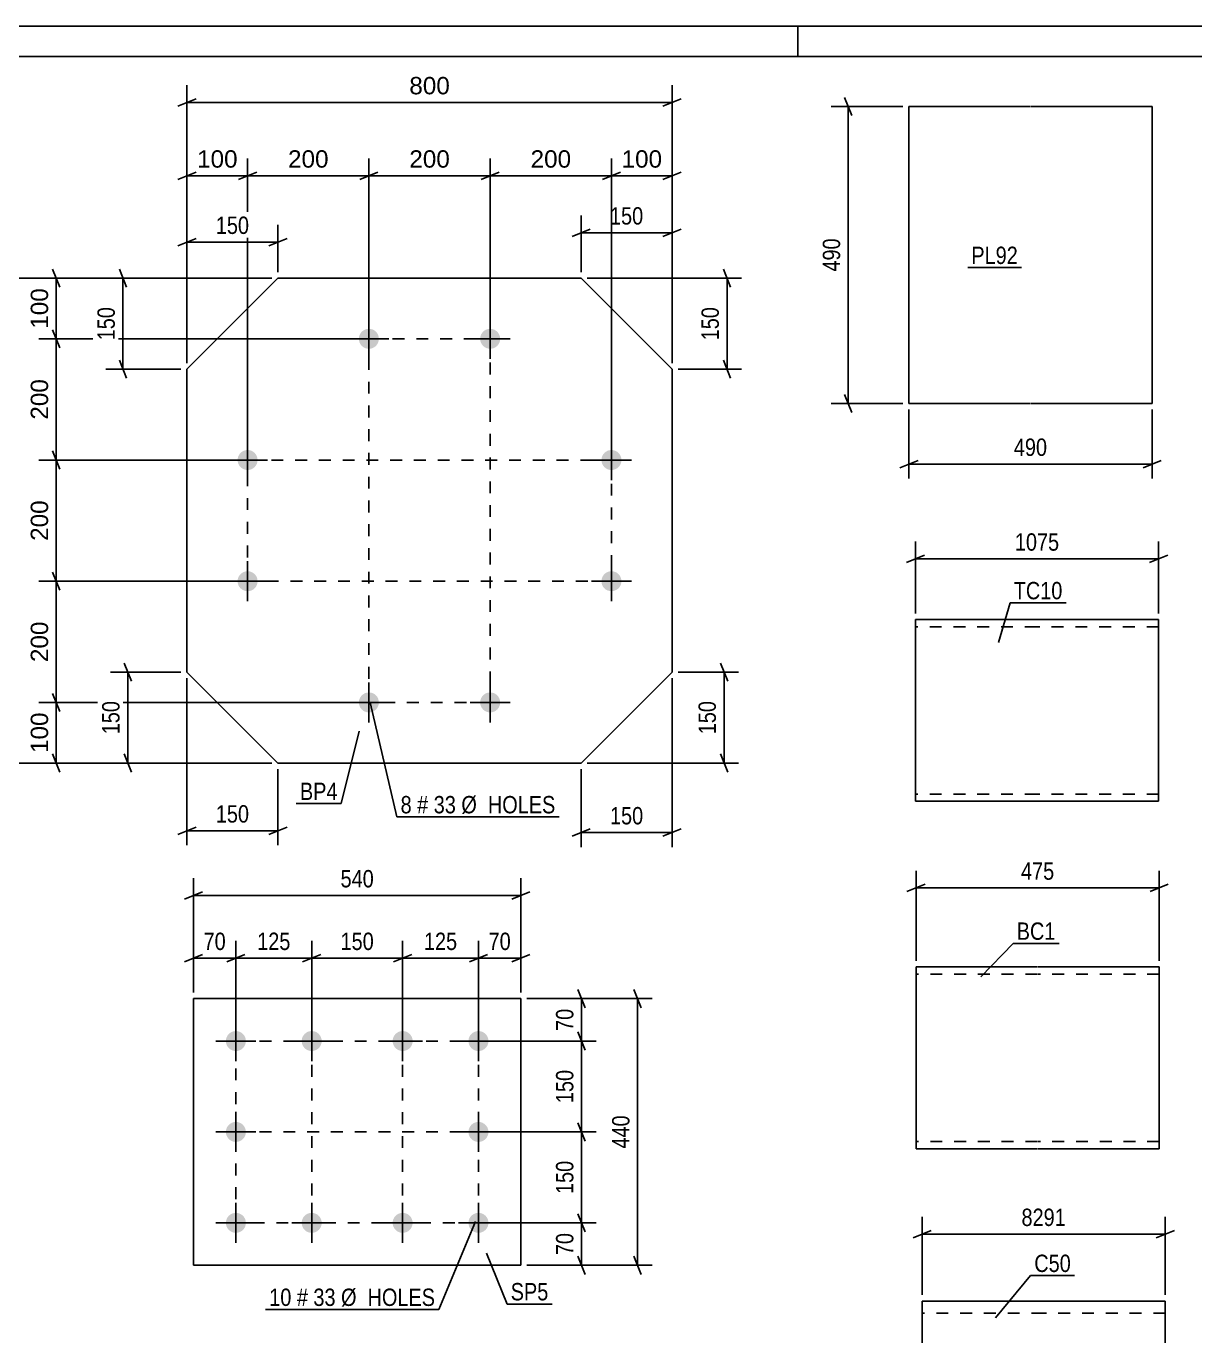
# Model space of a CAD drawing. Header units: millimetres. Extents: x 0 to 841, y 0 to 594.
# Drawn here: x 503.8 to 696.5, y 377.9 to 594 of the extents above; entities that cross this region are included whole.
import ezdxf

# ---------------------------------------------------------------- set-up
doc = ezdxf.new("R2010")
doc.units = ezdxf.units.MM
doc.linetypes.add('DXK_LINE_DOT2', pattern=[3.9198, 1.9599, -1.9599])
doc.styles.add('Arial', font='ARIAL.TTF', dxfattribs={"height": 0.2})
doc.styles.add('Arial Narrow', font='ARIALN.TTF', dxfattribs={"height": 0.2})

# ---------------------------------------------------------------- blocks, each defined once
blk = doc.blocks.new('Unknown-247104153-1133')
at = {"color": 5, "linetype": 'Continuous'}
for p, q in [((841, 594), (0, 594)), ((631, 589), (631, 594)), ((836, 589), (5, 589))]:
    blk.add_line(p, q, dxfattribs=at)
blk = doc.blocks.new('Part-247104153-27581 - 27580')
at = {"color": 2, "linetype": 'Continuous'}
for p, q in [((671.51, 383.65), (651.51, 383.65)), ((651.51, 337.65), (651.51, 383.65)), ((691.61, 383.65), (671.61, 383.65)), ((691.61, 383.65), (691.61, 333.65)), ((651.51, 337.65), (651.51, 333.65)), ((671.51, 333.65), (651.51, 333.65)), ((691.61, 333.65), (671.61, 333.65))]:
    blk.add_line(p, q, dxfattribs=at)
at = {"color": 7, "linetype": 'DXK_LINE_DOT2'}
for p, q in [((671.51, 381.65), (651.51, 381.65)), ((691.61, 381.65), (671.61, 381.65)), ((651.51, 333.96), (651.51, 337.65)), ((671.51, 335.65), (651.51, 335.65)), ((691.61, 335.65), (671.61, 335.65))]:
    blk.add_line(p, q, dxfattribs=at)
blk = doc.blocks.new('Part-247104153-27385 - 27384')
at = {"color": 2, "linetype": 'Continuous'}
for p, q in [((650.41, 493.71), (650.41, 496.11)), ((650.41, 496.11), (670.41, 496.11)), ((670.51, 496.11), (690.51, 496.11)), ((690.51, 496.11), (690.51, 466.11)), ((650.41, 493.71), (650.41, 468.51)), ((650.41, 466.11), (650.41, 468.51)), ((670.41, 466.11), (650.41, 466.11)), ((690.51, 466.11), (670.51, 466.11))]:
    blk.add_line(p, q, dxfattribs=at)
at = {"color": 7, "linetype": 'DXK_LINE_DOT2'}
for p, q in [((670.41, 494.91), (650.41, 494.91)), ((690.51, 494.91), (670.51, 494.91)), ((650.41, 494.56), (650.41, 493.71)), ((650.41, 467.31), (650.41, 467.4)), ((650.41, 467.31), (650.41, 467.4)), ((670.41, 467.31), (650.41, 467.31)), ((690.51, 467.31), (670.51, 467.31)), ((690.51, 467.31), (690.51, 467.4))]:
    blk.add_line(p, q, dxfattribs=at)
blk = doc.blocks.new('Part-247104153-27394 - 27393')
at = {"color": 2, "linetype": 'Continuous'}
for p, q in [((650.51, 436.38), (650.51, 438.78)), ((650.51, 438.78), (670.51, 438.78)), ((670.61, 438.78), (690.61, 438.78)), ((690.61, 438.78), (690.61, 408.78)), ((650.51, 436.38), (650.51, 411.18)), ((650.51, 408.78), (650.51, 411.18)), ((670.51, 408.78), (650.51, 408.78)), ((690.61, 408.78), (670.61, 408.78))]:
    blk.add_line(p, q, dxfattribs=at)
at = {"color": 7, "linetype": 'DXK_LINE_DOT2'}
for p, q in [((670.51, 437.58), (650.51, 437.58)), ((650.51, 437.23), (650.51, 436.38)), ((690.61, 437.58), (670.61, 437.58)), ((650.51, 409.98), (650.51, 410.07)), ((650.51, 409.98), (650.51, 410.07)), ((670.51, 409.98), (650.51, 409.98)), ((690.61, 409.98), (670.61, 409.98)), ((690.61, 409.98), (690.61, 410.07))]:
    blk.add_line(p, q, dxfattribs=at)
blk = doc.blocks.new('Part-247104153-27453 - 27452')
at = {"color": 2, "linetype": 'Continuous'}
for p, q in [((545.28, 552.42), (530.28, 537.42)), ((595.28, 552.42), (545.28, 552.42)), ((595.28, 552.42), (610.28, 537.42)), ((530.28, 537.42), (530.28, 487.42)), ((610.28, 537.42), (610.28, 487.42)), ((545.28, 472.42), (530.28, 487.42)), ((595.28, 472.42), (610.28, 487.42)), ((545.28, 472.42), (595.28, 472.42))]:
    blk.add_line(p, q, dxfattribs=at)
blk = doc.blocks.new('Bolt-247104153-27454 - 27452')
at = {"linetype": 'Continuous'}
for points in [[(560.28, 544.07, -1), (560.28, 540.77, -1)], [(580.28, 544.07, -1), (580.28, 540.77, -1)], [(540.28, 524.07, -1), (540.28, 520.77, -1)], [(600.28, 524.07, -1), (600.28, 520.77, -1)], [(540.28, 504.07, -1), (540.28, 500.77, -1)], [(600.28, 504.07, -1), (600.28, 500.77, -1)], [(560.28, 484.07, -1), (560.28, 480.77, -1)], [(580.28, 484.07, -1), (580.28, 480.77, -1)]]:
    blk.add_hatch(color=1, dxfattribs=at).paths.add_polyline_path(points)
at = {"color": 1, "linetype": 'Continuous'}
for p, q in [((560.28, 545.72), (560.28, 539.12)), ((580.28, 545.72), (580.28, 539.12)), ((556.98, 542.42), (563.58, 542.42)), ((576.98, 542.42), (583.58, 542.42)), ((540.28, 525.72), (540.28, 519.12)), ((600.28, 525.72), (600.28, 519.12)), ((536.98, 522.42), (543.58, 522.42)), ((596.98, 522.42), (603.58, 522.42)), ((540.28, 505.72), (540.28, 499.12)), ((600.28, 505.72), (600.28, 499.12)), ((536.98, 502.42), (543.58, 502.42)), ((596.98, 502.42), (603.58, 502.42)), ((560.28, 485.72), (560.28, 479.12)), ((580.28, 485.72), (580.28, 479.12)), ((556.98, 482.42), (563.58, 482.42)), ((576.98, 482.42), (583.58, 482.42))]:
    blk.add_line(p, q, dxfattribs=at)
blk = doc.blocks.new('Part-247104153-27493 - 27492')
at = {"color": 2, "linetype": 'Continuous'}
for p, q in [((649.34, 531.75), (649.34, 580.75)), ((649.34, 580.75), (669.34, 580.75)), ((669.44, 580.75), (689.44, 580.75)), ((689.44, 580.75), (689.44, 531.75)), ((669.34, 531.75), (649.34, 531.75)), ((689.44, 531.75), (669.44, 531.75))]:
    blk.add_line(p, q, dxfattribs=at)
blk = doc.blocks.new('Part-247104153-27514 - 27513')
at = {"color": 2, "linetype": 'Continuous'}
for p, q in [((531.35, 389.55), (531.35, 433.55)), ((531.35, 433.55), (585.35, 433.55)), ((585.35, 433.55), (585.35, 389.55)), ((585.35, 389.55), (531.35, 389.55))]:
    blk.add_line(p, q, dxfattribs=at)
blk = doc.blocks.new('Bolt-247104153-27515 - 27513')
at = {"linetype": 'Continuous'}
for points in [[(538.35, 428.2, -1), (538.35, 424.9, -1)], [(550.85, 428.2, -1), (550.85, 424.9, -1)], [(565.85, 428.2, -1), (565.85, 424.9, -1)], [(578.35, 428.2, -1), (578.35, 424.9, -1)], [(538.35, 413.2, -1), (538.35, 409.9, -1)], [(578.35, 413.2, -1), (578.35, 409.9, -1)], [(538.35, 398.2, -1), (538.35, 394.9, -1)], [(550.85, 398.2, -1), (550.85, 394.9, -1)], [(565.85, 398.2, -1), (565.85, 394.9, -1)], [(578.35, 398.2, -1), (578.35, 394.9, -1)]]:
    blk.add_hatch(color=1, dxfattribs=at).paths.add_polyline_path(points)
at = {"color": 1, "linetype": 'Continuous'}
for p, q in [((538.35, 429.85), (538.35, 423.25)), ((550.85, 429.85), (550.85, 423.25)), ((565.85, 429.85), (565.85, 423.25)), ((578.35, 429.85), (578.35, 423.25)), ((535.05, 426.55), (541.65, 426.55)), ((547.55, 426.55), (554.15, 426.55)), ((562.55, 426.55), (569.15, 426.55)), ((575.05, 426.55), (581.65, 426.55)), ((538.35, 414.85), (538.35, 408.25)), ((578.35, 414.85), (578.35, 408.25)), ((535.05, 411.55), (541.65, 411.55)), ((575.05, 411.55), (581.65, 411.55)), ((538.35, 399.85), (538.35, 393.25)), ((550.85, 399.85), (550.85, 393.25)), ((565.85, 399.85), (565.85, 393.25)), ((578.35, 399.85), (578.35, 393.25)), ((535.05, 396.55), (541.65, 396.55)), ((547.55, 396.55), (554.15, 396.55)), ((562.55, 396.55), (569.15, 396.55)), ((575.05, 396.55), (581.65, 396.55))]:
    blk.add_line(p, q, dxfattribs=at)
blk = doc.blocks.new('Rectangle-247104153-31350 - 27452')
at = {"color": 1, "linetype": 'DXK_LINE_DOT2'}
blk.add_lwpolyline([(560.28, 542.42), (580.28, 542.42), (580.28, 482.42), (560.28, 482.42), (560.28, 542.42)], close=True, dxfattribs=at)
blk = doc.blocks.new('Rectangle-247104153-31470 - 27513')
at = {"color": 1, "linetype": 'DXK_LINE_DOT2'}
blk.add_lwpolyline([(538.35, 426.55), (578.35, 426.55), (578.35, 396.55), (538.35, 396.55), (538.35, 426.55)], close=True, dxfattribs=at)
blk = doc.blocks.new('Rectangle-247104153-31360 - 27452')
at = {"color": 1, "linetype": 'DXK_LINE_DOT2'}
blk.add_lwpolyline([(540.28, 522.42), (600.28, 522.42), (600.28, 502.42), (540.28, 502.42), (540.28, 522.42)], close=True, dxfattribs=at)
blk = doc.blocks.new('Line-247104153-31480 - 27513')
at = {"color": 1, "linetype": 'DXK_LINE_DOT2'}
blk.add_line((538.35, 411.55), (578.35, 411.55), dxfattribs=at)
blk = doc.blocks.new('Line-247104153-31487 - 27513')
at = {"color": 1, "linetype": 'DXK_LINE_DOT2'}
blk.add_line((550.85, 426.55), (550.85, 396.55), dxfattribs=at)
blk = doc.blocks.new('Line-247104153-31494 - 27513')
at = {"color": 1, "linetype": 'DXK_LINE_DOT2'}
blk.add_line((565.85, 426.55), (565.85, 396.55), dxfattribs=at)
blk = doc.blocks.new('StraightDimension-247104153-28183 - 27580')
at = {"color": 7, "linetype": 'Continuous'}
for p, q in [((651.51, 384.65), (651.51, 397.53)), ((691.61, 384.65), (691.61, 397.53)), ((653.01, 395.28), (650.01, 394.08)), ((651.51, 394.68), (691.61, 394.68)), ((690.11, 394.08), (693.11, 395.28))]:
    blk.add_line(p, q, dxfattribs=at)
at = {"color": 0}
blk.add_wipeout([(675.81, 395.43), (675.81, 399.63), (667.3, 399.63), (667.3, 395.43)], dxfattribs=at)
at = {"color": 3, "style": 'Arial Narrow'}
blk.add_text('8291', height=2.863, dxfattribs=at).set_placement((667.9, 396.03))
blk = doc.blocks.new('StraightDimension-247104153-27658 - 27384')
at = {"color": 7, "linetype": 'Continuous'}
for p, q in [((650.41, 497.11), (650.41, 508.96)), ((690.51, 497.11), (690.51, 508.96)), ((651.91, 506.71), (648.91, 505.51)), ((650.41, 506.11), (690.51, 506.11)), ((689.01, 505.51), (692.01, 506.71))]:
    blk.add_line(p, q, dxfattribs=at)
at = {"color": 0}
blk.add_wipeout([(674.72, 506.86), (674.72, 511.06), (666.21, 511.06), (666.21, 506.86)], dxfattribs=at)
at = {"color": 3, "style": 'Arial Narrow'}
blk.add_text('1075', height=2.863, dxfattribs=at).set_placement((666.81, 507.46))
blk = doc.blocks.new('StraightDimension-247104153-27662 - 27393')
at = {"color": 7, "linetype": 'Continuous'}
for p, q in [((650.51, 439.78), (650.51, 454.66)), ((690.61, 439.78), (690.61, 454.66)), ((652.01, 452.41), (649.01, 451.21)), ((650.51, 451.81), (690.61, 451.81)), ((689.11, 451.21), (692.11, 452.41))]:
    blk.add_line(p, q, dxfattribs=at)
at = {"color": 0}
blk.add_wipeout([(673.91, 452.56), (673.91, 456.76), (667.22, 456.76), (667.22, 452.56)], dxfattribs=at)
at = {"color": 3, "style": 'Arial Narrow'}
blk.add_text('475', height=2.863, dxfattribs=at).set_placement((667.82, 453.16))
blk = doc.blocks.new('StraightDimension-247104153-31372 - 27452')
at = {"color": 7, "linetype": 'Continuous'}
for p, q in [((580.28, 543.42), (580.28, 572.16)), ((600.28, 523.42), (600.28, 572.16)), ((581.78, 569.91), (578.78, 568.71)), ((580.28, 569.31), (600.28, 569.31)), ((598.78, 568.71), (601.78, 569.91))]:
    blk.add_line(p, q, dxfattribs=at)
at = {"color": 0}
blk.add_wipeout([(594.22, 570.06), (594.22, 574.26), (586.35, 574.26), (586.35, 570.06)], dxfattribs=at)
at = {"color": 3, "style": 'Arial'}
blk.add_text('200', height=2.865, dxfattribs=at).set_placement((586.95, 570.66))
blk = doc.blocks.new('StraightDimension-247104153-31412 - 27452')
at = {"color": 7, "linetype": 'Continuous'}
for p, q in [((508.13, 553.92), (509.33, 550.92)), ((544.28, 552.42), (505.88, 552.42)), ((508.73, 542.42), (508.73, 552.42)), ((559.28, 542.42), (505.88, 542.42)), ((509.33, 540.92), (508.13, 543.92))]:
    blk.add_line(p, q, dxfattribs=at)
at = {"color": 0}
blk.add_wipeout([(507.98, 551.35), (503.78, 551.35), (503.78, 543.48), (507.98, 543.48)], dxfattribs=at)
at = {"color": 3, "style": 'Arial'}
blk.add_text('100', height=2.865, rotation=90.0002, dxfattribs=at).set_placement((507.38, 544.08))
blk = doc.blocks.new('StraightDimension-247104153-31414 - 27452')
at = {"color": 7, "linetype": 'Continuous'}
for p, q in [((509.33, 520.92), (508.13, 523.92)), ((539.28, 522.42), (505.88, 522.42)), ((508.73, 502.42), (508.73, 522.42)), ((508.13, 503.92), (509.33, 500.92)), ((539.28, 502.42), (505.88, 502.42))]:
    blk.add_line(p, q, dxfattribs=at)
at = {"color": 0}
blk.add_wipeout([(507.98, 516.35), (503.78, 516.35), (503.78, 508.48), (507.98, 508.48)], dxfattribs=at)
at = {"color": 3, "style": 'Arial'}
blk.add_text('200', height=2.865, rotation=90.0002, dxfattribs=at).set_placement((507.38, 509.08))
blk = doc.blocks.new('StraightDimension-247104153-42375 - 27452')
at = {"color": 7, "linetype": 'Continuous'}
for p, q in [((619.45, 485.92), (618.25, 488.92)), ((611.28, 487.42), (621.25, 487.42)), ((618.85, 472.42), (618.85, 487.42)), ((618.25, 473.92), (619.45, 470.92)), ((596.28, 472.42), (621.25, 472.42))]:
    blk.add_line(p, q, dxfattribs=at)
at = {"color": 0}
blk.add_wipeout([(618.1, 483.26), (613.9, 483.26), (613.9, 476.57), (618.1, 476.57)], dxfattribs=at)
at = {"color": 3, "style": 'Arial Narrow'}
blk.add_text('150', height=2.863, rotation=90.0002, dxfattribs=at).set_placement((617.5, 477.17))
blk = doc.blocks.new('StraightDimension-247104153-31413 - 27452')
at = {"color": 7, "linetype": 'Continuous'}
for p, q in [((559.28, 542.42), (505.88, 542.42)), ((509.33, 540.92), (508.13, 543.92)), ((508.73, 522.42), (508.73, 542.42)), ((508.13, 523.92), (509.33, 520.92)), ((539.28, 522.42), (505.88, 522.42))]:
    blk.add_line(p, q, dxfattribs=at)
at = {"color": 0}
blk.add_wipeout([(507.98, 536.35), (503.78, 536.35), (503.78, 528.48), (507.98, 528.48)], dxfattribs=at)
at = {"color": 3, "style": 'Arial'}
blk.add_text('200', height=2.865, rotation=90.0002, dxfattribs=at).set_placement((507.38, 529.08))
blk = doc.blocks.new('StraightDimension-247104153-42201 - 27452')
at = {"color": 7, "linetype": 'Continuous'}
for p, q in [((595.28, 553.42), (595.28, 562.77)), ((610.28, 538.42), (610.28, 562.77)), ((596.78, 560.52), (593.78, 559.32)), ((595.28, 559.92), (610.28, 559.92)), ((608.78, 559.32), (611.78, 560.52))]:
    blk.add_line(p, q, dxfattribs=at)
at = {"color": 0}
blk.add_wipeout([(606.12, 560.67), (606.12, 564.87), (599.44, 564.87), (599.44, 560.67)], dxfattribs=at)
at = {"color": 3, "style": 'Arial Narrow'}
blk.add_text('150', height=2.863, dxfattribs=at).set_placement((600.04, 561.27))
blk = doc.blocks.new('StraightDimension-247104153-31371 - 27452')
at = {"color": 7, "linetype": 'Continuous'}
for p, q in [((600.28, 523.42), (600.28, 572.16)), ((610.28, 538.42), (610.28, 572.16)), ((598.78, 568.71), (601.78, 569.91)), ((600.28, 569.31), (610.28, 569.31)), ((611.78, 569.91), (608.78, 568.71))]:
    blk.add_line(p, q, dxfattribs=at)
at = {"color": 0}
blk.add_wipeout([(609.22, 570.06), (609.22, 574.26), (601.35, 574.26), (601.35, 570.06)], dxfattribs=at)
at = {"color": 3, "style": 'Arial'}
blk.add_text('100', height=2.865, dxfattribs=at).set_placement((601.95, 570.66))
blk = doc.blocks.new('StraightDimension-247104153-31373 - 27452')
at = {"color": 7, "linetype": 'Continuous'}
for p, q in [((560.28, 543.42), (560.28, 572.16)), ((580.28, 543.42), (580.28, 572.16)), ((561.78, 569.91), (558.78, 568.71)), ((560.28, 569.31), (580.28, 569.31)), ((578.78, 568.71), (581.78, 569.91))]:
    blk.add_line(p, q, dxfattribs=at)
at = {"color": 0}
blk.add_wipeout([(574.22, 570.06), (574.22, 574.26), (566.35, 574.26), (566.35, 570.06)], dxfattribs=at)
at = {"color": 3, "style": 'Arial'}
blk.add_text('200', height=2.865, dxfattribs=at).set_placement((566.95, 570.66))
blk = doc.blocks.new('StraightDimension-247104153-31374 - 27452')
at = {"color": 7, "linetype": 'Continuous'}
for p, q in [((540.28, 523.42), (540.28, 572.16)), ((560.28, 543.42), (560.28, 572.16)), ((541.78, 569.91), (538.78, 568.71)), ((540.28, 569.31), (560.28, 569.31)), ((558.78, 568.71), (561.78, 569.91))]:
    blk.add_line(p, q, dxfattribs=at)
at = {"color": 0}
blk.add_wipeout([(554.22, 570.06), (554.22, 574.26), (546.35, 574.26), (546.35, 570.06)], dxfattribs=at)
at = {"color": 3, "style": 'Arial'}
blk.add_text('200', height=2.865, dxfattribs=at).set_placement((546.95, 570.66))
blk = doc.blocks.new('StraightDimension-247104153-31375 - 27452')
at = {"color": 7, "linetype": 'Continuous'}
for p, q in [((530.28, 538.42), (530.28, 572.16)), ((540.28, 523.42), (540.28, 572.16)), ((528.78, 568.71), (531.78, 569.91)), ((530.28, 569.31), (540.28, 569.31)), ((541.78, 569.91), (538.78, 568.71))]:
    blk.add_line(p, q, dxfattribs=at)
at = {"color": 0}
blk.add_wipeout([(539.22, 570.06), (539.22, 574.26), (531.35, 574.26), (531.35, 570.06)], dxfattribs=at)
at = {"color": 3, "style": 'Arial'}
blk.add_text('100', height=2.865, dxfattribs=at).set_placement((531.95, 570.66))
blk = doc.blocks.new('StraightDimension-247104153-42171 - 27452')
at = {"color": 7, "linetype": 'Continuous'}
for p, q in [((530.28, 538.42), (530.28, 561.22)), ((545.28, 553.42), (545.28, 561.22)), ((531.78, 558.97), (528.78, 557.77)), ((530.28, 558.37), (545.28, 558.37)), ((543.78, 557.77), (546.78, 558.97))]:
    blk.add_line(p, q, dxfattribs=at)
at = {"color": 0}
blk.add_wipeout([(541.12, 559.12), (541.12, 563.32), (534.44, 563.32), (534.44, 559.12)], dxfattribs=at)
at = {"color": 3, "style": 'Arial Narrow'}
blk.add_text('150', height=2.863, dxfattribs=at).set_placement((535.04, 559.72))
blk = doc.blocks.new('StraightDimension-247104153-31401 - 27452')
at = {"color": 7, "linetype": 'Continuous'}
for p, q in [((530.28, 538.42), (530.28, 584.26)), ((610.28, 538.42), (610.28, 584.26)), ((531.78, 582.01), (528.78, 580.81)), ((530.28, 581.41), (610.28, 581.41)), ((608.78, 580.81), (611.78, 582.01))]:
    blk.add_line(p, q, dxfattribs=at)
at = {"color": 0}
blk.add_wipeout([(574.22, 582.16), (574.22, 586.36), (566.35, 586.36), (566.35, 582.16)], dxfattribs=at)
at = {"color": 3, "style": 'Arial'}
blk.add_text('800', height=2.865, dxfattribs=at).set_placement((566.95, 582.76))
blk = doc.blocks.new('StraightDimension-247104153-31415 - 27452')
at = {"color": 7, "linetype": 'Continuous'}
for p, q in [((509.33, 500.92), (508.13, 503.92)), ((539.28, 502.42), (505.88, 502.42)), ((508.73, 482.42), (508.73, 502.42)), ((559.28, 482.42), (505.88, 482.42)), ((508.13, 483.92), (509.33, 480.92))]:
    blk.add_line(p, q, dxfattribs=at)
at = {"color": 0}
blk.add_wipeout([(507.98, 496.35), (503.78, 496.35), (503.78, 488.48), (507.98, 488.48)], dxfattribs=at)
at = {"color": 3, "style": 'Arial'}
blk.add_text('200', height=2.865, rotation=90.0002, dxfattribs=at).set_placement((507.38, 489.08))
blk = doc.blocks.new('StraightDimension-247104153-31416 - 27452')
at = {"color": 7, "linetype": 'Continuous'}
for p, q in [((559.28, 482.42), (505.88, 482.42)), ((508.13, 483.92), (509.33, 480.92)), ((508.73, 472.42), (508.73, 482.42)), ((509.33, 470.92), (508.13, 473.92)), ((544.28, 472.42), (505.88, 472.42))]:
    blk.add_line(p, q, dxfattribs=at)
at = {"color": 0}
blk.add_wipeout([(507.98, 481.35), (503.78, 481.35), (503.78, 473.48), (507.98, 473.48)], dxfattribs=at)
at = {"color": 3, "style": 'Arial'}
blk.add_text('100', height=2.865, rotation=90.0002, dxfattribs=at).set_placement((507.38, 474.08))
blk = doc.blocks.new('StraightDimension-247104153-31448 - 27452')
at = {"color": 7, "linetype": 'Continuous'}
for p, q in [((496.82, 550.92), (495.62, 553.92)), ((544.28, 552.42), (493.37, 552.42)), ((496.22, 472.42), (496.22, 552.42)), ((495.62, 473.92), (496.82, 470.92)), ((544.28, 472.42), (493.37, 472.42))]:
    blk.add_line(p, q, dxfattribs=at)
at = {"color": 0}
blk.add_wipeout([(495.47, 516.35), (491.27, 516.35), (491.27, 508.48), (495.47, 508.48)], dxfattribs=at)
at = {"color": 3, "style": 'Arial'}
blk.add_text('800', height=2.865, rotation=90.0002, dxfattribs=at).set_placement((494.87, 509.08))
blk = doc.blocks.new('StraightDimension-247104153-42245 - 27452')
at = {"color": 7, "linetype": 'Continuous'}
for p, q in [((530.28, 486.42), (530.28, 458.85)), ((545.28, 471.42), (545.28, 458.85)), ((531.78, 461.85), (528.78, 460.65)), ((530.28, 461.25), (545.28, 461.25)), ((543.78, 460.65), (546.78, 461.85))]:
    blk.add_line(p, q, dxfattribs=at)
at = {"color": 0}
blk.add_wipeout([(541.12, 462), (541.12, 466.2), (534.44, 466.2), (534.44, 462)], dxfattribs=at)
at = {"color": 3, "style": 'Arial Narrow'}
blk.add_text('150', height=2.863, dxfattribs=at).set_placement((535.04, 462.6))
blk = doc.blocks.new('StraightDimension-247104153-42273 - 27452')
at = {"color": 7, "linetype": 'Continuous'}
for p, q in [((610.28, 486.42), (610.28, 458.55)), ((595.28, 471.42), (595.28, 458.55)), ((596.78, 461.55), (593.78, 460.35)), ((595.28, 460.95), (610.28, 460.95)), ((608.78, 460.35), (611.78, 461.55))]:
    blk.add_line(p, q, dxfattribs=at)
at = {"color": 0}
blk.add_wipeout([(606.12, 461.7), (606.12, 465.9), (599.44, 465.9), (599.44, 461.7)], dxfattribs=at)
at = {"color": 3, "style": 'Arial Narrow'}
blk.add_text('150', height=2.863, dxfattribs=at).set_placement((600.04, 462.3))
blk = doc.blocks.new('StraightDimension-247104153-42307 - 27452')
at = {"color": 7, "linetype": 'Continuous'}
for p, q in [((520.33, 550.92), (519.13, 553.92)), ((544.28, 552.42), (516.88, 552.42)), ((519.73, 537.42), (519.73, 552.42)), ((519.13, 538.92), (520.33, 535.92)), ((529.28, 537.42), (516.88, 537.42))]:
    blk.add_line(p, q, dxfattribs=at)
at = {"color": 0}
blk.add_wipeout([(518.98, 548.26), (514.78, 548.26), (514.78, 541.57), (518.98, 541.57)], dxfattribs=at)
at = {"color": 3, "style": 'Arial Narrow'}
blk.add_text('150', height=2.863, rotation=90.0002, dxfattribs=at).set_placement((518.38, 542.17))
blk = doc.blocks.new('StraightDimension-247104153-42327 - 27452')
at = {"color": 7, "linetype": 'Continuous'}
for p, q in [((521.11, 485.92), (519.91, 488.92)), ((529.28, 487.42), (517.66, 487.42)), ((520.51, 472.42), (520.51, 487.42)), ((519.91, 473.92), (521.11, 470.92)), ((544.28, 472.42), (517.66, 472.42))]:
    blk.add_line(p, q, dxfattribs=at)
at = {"color": 0}
blk.add_wipeout([(519.76, 483.26), (515.56, 483.26), (515.56, 476.57), (519.76, 476.57)], dxfattribs=at)
at = {"color": 3, "style": 'Arial Narrow'}
blk.add_text('150', height=2.863, rotation=90.0002, dxfattribs=at).set_placement((519.16, 477.17))
blk = doc.blocks.new('StraightDimension-247104153-42351 - 27452')
at = {"color": 7, "linetype": 'Continuous'}
for p, q in [((619.94, 550.92), (618.74, 553.92)), ((596.28, 552.42), (621.74, 552.42)), ((619.34, 537.42), (619.34, 552.42)), ((618.74, 538.92), (619.94, 535.92)), ((611.28, 537.42), (621.74, 537.42))]:
    blk.add_line(p, q, dxfattribs=at)
at = {"color": 0}
blk.add_wipeout([(618.59, 548.26), (614.39, 548.26), (614.39, 541.57), (618.59, 541.57)], dxfattribs=at)
at = {"color": 3, "style": 'Arial Narrow'}
blk.add_text('150', height=2.863, rotation=90.0002, dxfattribs=at).set_placement((617.99, 542.17))
blk = doc.blocks.new('StraightDimension-247104153-27953 - 27492')
at = {"color": 7, "linetype": 'Continuous'}
for p, q in [((649.34, 530.75), (649.34, 519.35)), ((689.44, 530.75), (689.44, 519.35)), ((650.84, 522.35), (647.84, 521.15)), ((649.34, 521.75), (689.44, 521.75)), ((687.94, 521.15), (690.94, 522.35))]:
    blk.add_line(p, q, dxfattribs=at)
at = {"color": 0}
blk.add_wipeout([(672.73, 522.5), (672.73, 526.7), (666.04, 526.7), (666.04, 522.5)], dxfattribs=at)
at = {"color": 3, "style": 'Arial Narrow'}
blk.add_text('490', height=2.863, dxfattribs=at).set_placement((666.64, 523.1))
blk = doc.blocks.new('StraightDimension-247104153-27949 - 27492')
at = {"color": 7, "linetype": 'Continuous'}
for p, q in [((639.94, 579.25), (638.74, 582.25)), ((648.34, 580.75), (636.49, 580.75)), ((639.34, 531.75), (639.34, 580.75)), ((648.34, 531.75), (636.49, 531.75)), ((638.74, 533.25), (639.94, 530.25))]:
    blk.add_line(p, q, dxfattribs=at)
at = {"color": 0}
blk.add_wipeout([(638.59, 559.59), (634.39, 559.59), (634.39, 552.91), (638.59, 552.91)], dxfattribs=at)
at = {"color": 3, "style": 'Arial Narrow'}
blk.add_text('490', height=2.863, rotation=90.0002, dxfattribs=at).set_placement((637.99, 553.51))
blk = doc.blocks.new('StraightDimension-247104153-27980 - 27513')
at = {"color": 7, "linetype": 'Continuous'}
for p, q in [((595.95, 425.05), (594.75, 428.05)), ((579.35, 426.55), (597.75, 426.55)), ((595.35, 411.55), (595.35, 426.55)), ((594.75, 413.05), (595.95, 410.05)), ((579.35, 411.55), (597.75, 411.55))]:
    blk.add_line(p, q, dxfattribs=at)
at = {"color": 0}
blk.add_wipeout([(594.6, 422.4), (590.4, 422.4), (590.4, 415.71), (594.6, 415.71)], dxfattribs=at)
at = {"color": 3, "style": 'Arial Narrow'}
blk.add_text('150', height=2.863, rotation=90.0002, dxfattribs=at).set_placement((594, 416.31))
blk = doc.blocks.new('StraightDimension-247104153-27979 - 27513')
at = {"color": 7, "linetype": 'Continuous'}
for p, q in [((594.75, 435.05), (595.95, 432.05)), ((586.35, 433.55), (597.75, 433.55)), ((595.35, 426.55), (595.35, 433.55)), ((595.95, 425.05), (594.75, 428.05)), ((579.35, 426.55), (597.75, 426.55))]:
    blk.add_line(p, q, dxfattribs=at)
at = {"color": 0}
blk.add_wipeout([(594.6, 432.48), (590.4, 432.48), (590.4, 427.62), (594.6, 427.62)], dxfattribs=at)
at = {"color": 3, "style": 'Arial Narrow'}
blk.add_text('70', height=2.863, rotation=90.0002, dxfattribs=at).set_placement((594, 428.22))
blk = doc.blocks.new('StraightDimension-247104153-27981 - 27513')
at = {"color": 7, "linetype": 'Continuous'}
for p, q in [((595.95, 410.05), (594.75, 413.05)), ((579.35, 411.55), (597.75, 411.55)), ((595.35, 396.55), (595.35, 411.55)), ((594.75, 398.05), (595.95, 395.05)), ((579.35, 396.55), (597.75, 396.55))]:
    blk.add_line(p, q, dxfattribs=at)
at = {"color": 0}
blk.add_wipeout([(594.6, 407.4), (590.4, 407.4), (590.4, 400.71), (594.6, 400.71)], dxfattribs=at)
at = {"color": 3, "style": 'Arial Narrow'}
blk.add_text('150', height=2.863, rotation=90.0002, dxfattribs=at).set_placement((594, 401.31))
blk = doc.blocks.new('StraightDimension-247104153-27982 - 27513')
at = {"color": 7, "linetype": 'Continuous'}
for p, q in [((594.75, 398.05), (595.95, 395.05)), ((579.35, 396.55), (597.75, 396.55)), ((595.35, 389.55), (595.35, 396.55)), ((586.35, 389.55), (597.75, 389.55)), ((595.95, 388.05), (594.75, 391.05))]:
    blk.add_line(p, q, dxfattribs=at)
at = {"color": 0}
blk.add_wipeout([(594.6, 395.48), (590.4, 395.48), (590.4, 390.62), (594.6, 390.62)], dxfattribs=at)
at = {"color": 3, "style": 'Arial Narrow'}
blk.add_text('70', height=2.863, rotation=90.0002, dxfattribs=at).set_placement((594, 391.22))
blk = doc.blocks.new('StraightDimension-247104153-27995 - 27513')
at = {"color": 7, "linetype": 'Continuous'}
for p, q in [((605.2, 432.05), (604, 435.05)), ((586.35, 433.55), (607, 433.55)), ((604.6, 389.55), (604.6, 433.55)), ((586.35, 389.55), (607, 389.55)), ((604, 391.05), (605.2, 388.05))]:
    blk.add_line(p, q, dxfattribs=at)
at = {"color": 0}
blk.add_wipeout([(603.85, 414.9), (599.65, 414.9), (599.65, 408.21), (603.85, 408.21)], dxfattribs=at)
at = {"color": 3, "style": 'Arial Narrow'}
blk.add_text('440', height=2.863, rotation=90.0002, dxfattribs=at).set_placement((603.25, 408.81))
blk = doc.blocks.new('StraightDimension-247104153-27999 - 27513')
at = {"color": 7, "linetype": 'Continuous'}
for p, q in [((578.35, 427.55), (578.35, 443.07)), ((585.35, 434.55), (585.35, 443.07)), ((576.85, 439.62), (579.85, 440.82)), ((578.35, 440.22), (585.35, 440.22)), ((586.85, 440.82), (583.85, 439.62))]:
    blk.add_line(p, q, dxfattribs=at)
at = {"color": 0}
blk.add_wipeout([(584.28, 440.97), (584.28, 445.17), (579.42, 445.17), (579.42, 440.97)], dxfattribs=at)
at = {"color": 3, "style": 'Arial Narrow'}
blk.add_text('70', height=2.863, dxfattribs=at).set_placement((580.02, 441.57))
blk = doc.blocks.new('StraightDimension-247104153-28000 - 27513')
at = {"color": 7, "linetype": 'Continuous'}
for p, q in [((565.85, 427.55), (565.85, 443.07)), ((578.35, 427.55), (578.35, 443.07)), ((564.35, 439.62), (567.35, 440.82)), ((565.85, 440.22), (578.35, 440.22)), ((579.85, 440.82), (576.85, 439.62))]:
    blk.add_line(p, q, dxfattribs=at)
at = {"color": 0}
blk.add_wipeout([(575.44, 440.97), (575.44, 445.17), (568.76, 445.17), (568.76, 440.97)], dxfattribs=at)
at = {"color": 3, "style": 'Arial Narrow'}
blk.add_text('125', height=2.863, dxfattribs=at).set_placement((569.36, 441.57))
blk = doc.blocks.new('StraightDimension-247104153-28001 - 27513')
at = {"color": 7, "linetype": 'Continuous'}
for p, q in [((550.85, 427.55), (550.85, 443.07)), ((565.85, 427.55), (565.85, 443.07)), ((552.35, 440.82), (549.35, 439.62)), ((550.85, 440.22), (565.85, 440.22)), ((564.35, 439.62), (567.35, 440.82))]:
    blk.add_line(p, q, dxfattribs=at)
at = {"color": 0}
blk.add_wipeout([(561.69, 440.97), (561.69, 445.17), (555.01, 445.17), (555.01, 440.97)], dxfattribs=at)
at = {"color": 3, "style": 'Arial Narrow'}
blk.add_text('150', height=2.863, dxfattribs=at).set_placement((555.61, 441.57))
blk = doc.blocks.new('StraightDimension-247104153-28002 - 27513')
at = {"color": 7, "linetype": 'Continuous'}
for p, q in [((538.35, 427.55), (538.35, 443.07)), ((550.85, 427.55), (550.85, 443.07)), ((536.85, 439.62), (539.85, 440.82)), ((538.35, 440.22), (550.85, 440.22)), ((552.35, 440.82), (549.35, 439.62))]:
    blk.add_line(p, q, dxfattribs=at)
at = {"color": 0}
blk.add_wipeout([(547.94, 440.97), (547.94, 445.17), (541.26, 445.17), (541.26, 440.97)], dxfattribs=at)
at = {"color": 3, "style": 'Arial Narrow'}
blk.add_text('125', height=2.863, dxfattribs=at).set_placement((541.86, 441.57))
blk = doc.blocks.new('StraightDimension-247104153-28003 - 27513')
at = {"color": 7, "linetype": 'Continuous'}
for p, q in [((531.35, 434.55), (531.35, 443.07)), ((538.35, 427.55), (538.35, 443.07)), ((529.85, 439.62), (532.85, 440.82)), ((531.35, 440.22), (538.35, 440.22)), ((539.85, 440.82), (536.85, 439.62))]:
    blk.add_line(p, q, dxfattribs=at)
at = {"color": 0}
blk.add_wipeout([(537.28, 440.97), (537.28, 445.17), (532.42, 445.17), (532.42, 440.97)], dxfattribs=at)
at = {"color": 3, "style": 'Arial Narrow'}
blk.add_text('70', height=2.863, dxfattribs=at).set_placement((533.02, 441.57))
blk = doc.blocks.new('StraightDimension-247104153-28019 - 27513')
at = {"color": 7, "linetype": 'Continuous'}
for p, q in [((531.35, 434.55), (531.35, 453.4)), ((585.35, 434.55), (585.35, 453.4)), ((532.85, 451.15), (529.85, 449.95)), ((531.35, 450.55), (585.35, 450.55)), ((583.85, 449.95), (586.85, 451.15))]:
    blk.add_line(p, q, dxfattribs=at)
at = {"color": 0}
blk.add_wipeout([(561.69, 451.3), (561.69, 455.5), (555.01, 455.5), (555.01, 451.3)], dxfattribs=at)
at = {"color": 3, "style": 'Arial Narrow'}
blk.add_text('540', height=2.863, dxfattribs=at).set_placement((555.61, 451.9))
blk = doc.blocks.new('Mark-247104153-28347 - 27580')
at = {"color": 0}
blk.add_wipeout([(676.03, 388.44), (676.03, 391.44), (670.01, 391.44), (670.01, 388.44)], dxfattribs=at)
blk.add_wipeout([(676.03, 388.44), (676.03, 391.44), (670.01, 391.44), (670.01, 388.44)], dxfattribs=at)
at = {"color": 30, "linetype": 'Continuous'}
for p, q in [((663.64, 380.86), (669.41, 387.84)), ((669.41, 387.84), (676.63, 387.84))]:
    blk.add_line(p, q, dxfattribs=at)
at = {"color": 3, "style": 'Arial Narrow'}
blk.add_text('C50', height=2.863, dxfattribs=at).set_placement((670.01, 388.44))
blk = doc.blocks.new('Mark-247104153-28266 - 27384')
at = {"color": 0}
blk.add_wipeout([(674.65, 499.44), (674.65, 502.44), (666.62, 502.44), (666.62, 499.44)], dxfattribs=at)
blk.add_wipeout([(674.65, 499.44), (674.65, 502.44), (666.62, 502.44), (666.62, 499.44)], dxfattribs=at)
at = {"color": 30, "linetype": 'Continuous'}
for p, q in [((664.1, 492.31), (666.02, 498.84)), ((666.02, 498.84), (675.25, 498.84))]:
    blk.add_line(p, q, dxfattribs=at)
at = {"color": 3, "style": 'Arial Narrow'}
blk.add_text('TC10', height=2.863, dxfattribs=at).set_placement((666.62, 499.44))
blk = doc.blocks.new('Mark-247104153-28269 - 27393')
at = {"color": 0}
blk.add_wipeout([(673.5, 443.25), (673.5, 446.25), (667.11, 446.25), (667.11, 443.25)], dxfattribs=at)
blk.add_wipeout([(673.5, 443.25), (673.5, 446.25), (667.11, 446.25), (667.11, 443.25)], dxfattribs=at)
at = {"color": 30, "linetype": 'Continuous'}
for p, q in [((661.19, 437.12), (666.51, 442.65)), ((666.51, 442.65), (674.1, 442.65))]:
    blk.add_line(p, q, dxfattribs=at)
at = {"color": 3, "style": 'Arial Narrow'}
blk.add_text('BC1', height=2.863, dxfattribs=at).set_placement((667.11, 443.25))
blk = doc.blocks.new('Mark-247104153-28296 - 27452')
at = {"color": 0}
blk.add_wipeout([(567.34, 464.12), (567.34, 467.12), (565.51, 467.12), (565.51, 464.12)], dxfattribs=at)
blk.add_wipeout([(567.34, 464.12), (567.34, 467.12), (565.51, 467.12), (565.51, 464.12)], dxfattribs=at)
at = {"color": 7, "linetype": 'Continuous'}
blk.add_line((560.52, 482.42), (564.91, 463.52), dxfattribs=at)
at = {"color": 0}
blk.add_wipeout([(570.07, 464.12), (570.07, 467.12), (568.24, 467.12), (568.24, 464.12)], dxfattribs=at)
blk.add_wipeout([(570.07, 464.12), (570.07, 467.12), (568.24, 467.12), (568.24, 464.12)], dxfattribs=at)
at = {"color": 3, "style": 'Arial Narrow'}
blk.add_text('8', height=2.86, dxfattribs=at).set_placement((565.51, 464.12))
at = {"color": 0}
blk.add_wipeout([(574.63, 464.12), (574.63, 467.12), (570.97, 467.12), (570.97, 464.12)], dxfattribs=at)
blk.add_wipeout([(574.63, 464.12), (574.63, 467.12), (570.97, 467.12), (570.97, 464.12)], dxfattribs=at)
at = {"color": 3, "style": 'Arial Narrow'}
blk.add_text('#', height=2.86, dxfattribs=at).set_placement((568.24, 464.12))
at = {"color": 0}
blk.add_wipeout([(591.05, 464.12), (591.05, 467.12), (575.53, 467.12), (575.53, 464.12)], dxfattribs=at)
blk.add_wipeout([(591.05, 464.12), (591.05, 467.12), (575.53, 467.12), (575.53, 464.12)], dxfattribs=at)
at = {"color": 7, "linetype": 'Continuous'}
blk.add_line((564.91, 463.52), (591.65, 463.52), dxfattribs=at)
at = {"color": 3, "style": 'Arial Narrow'}
for s, p in [('33', (570.97, 464.12)), ('Ø  HOLES', (575.53, 464.12))]:
    blk.add_text(s, height=2.863, dxfattribs=at).set_placement(p)
blk = doc.blocks.new('Mark-247104153-28293 - 27452')
at = {"color": 0}
blk.add_wipeout([(555.12, 466.32), (555.12, 469.32), (548.91, 469.32), (548.91, 466.32)], dxfattribs=at)
blk.add_wipeout([(555.12, 466.32), (555.12, 469.32), (548.91, 469.32), (548.91, 466.32)], dxfattribs=at)
at = {"color": 30, "linetype": 'Continuous'}
for p in [(558.66, 477.67), (548.31, 465.72)]:
    blk.add_line(p, (555.72, 465.72), dxfattribs=at)
at = {"color": 3, "style": 'Arial Narrow'}
blk.add_text('BP4', height=2.863, dxfattribs=at).set_placement((548.91, 466.32))
blk = doc.blocks.new('Mark-247104153-28308 - 27492')
at = {"color": 0}
blk.add_wipeout([(667.31, 554.76), (667.31, 557.76), (659.63, 557.76), (659.63, 554.76)], dxfattribs=at)
blk.add_wipeout([(667.31, 554.76), (667.31, 557.76), (659.63, 557.76), (659.63, 554.76)], dxfattribs=at)
at = {"color": 30, "linetype": 'Continuous'}
for p, q in [((663.33, 554.19), (659.03, 554.16)), ((659.03, 554.16), (667.91, 554.16))]:
    blk.add_line(p, q, dxfattribs=at)
at = {"color": 3, "style": 'Arial Narrow'}
blk.add_text('PL92', height=2.863, dxfattribs=at).set_placement((659.63, 554.76))
blk = doc.blocks.new('Mark-247104153-28317 - 27513')
at = {"color": 0}
blk.add_wipeout([(589.88, 383.76), (589.88, 386.76), (583.67, 386.76), (583.67, 383.76)], dxfattribs=at)
blk.add_wipeout([(589.88, 383.76), (589.88, 386.76), (583.67, 386.76), (583.67, 383.76)], dxfattribs=at)
at = {"color": 30, "linetype": 'Continuous'}
for p, q in [((579.7, 391.55), (583.07, 383.16)), ((583.07, 383.16), (590.48, 383.16))]:
    blk.add_line(p, q, dxfattribs=at)
at = {"color": 3, "style": 'Arial Narrow'}
blk.add_text('SP5', height=2.863, dxfattribs=at).set_placement((583.67, 383.76))
blk = doc.blocks.new('Mark-247104153-28320 - 27513')
at = {"color": 0}
blk.add_wipeout([(547.51, 382.84), (547.51, 385.84), (543.85, 385.84), (543.85, 382.84)], dxfattribs=at)
blk.add_wipeout([(547.51, 382.84), (547.51, 385.84), (543.85, 385.84), (543.85, 382.84)], dxfattribs=at)
blk.add_wipeout([(550.23, 382.84), (550.23, 385.84), (548.41, 385.84), (548.41, 382.84)], dxfattribs=at)
blk.add_wipeout([(550.23, 382.84), (550.23, 385.84), (548.41, 385.84), (548.41, 382.84)], dxfattribs=at)
at = {"color": 3, "style": 'Arial Narrow'}
blk.add_text('10', height=2.863, dxfattribs=at).set_placement((543.85, 382.84))
at = {"color": 0}
blk.add_wipeout([(554.79, 382.84), (554.79, 385.84), (551.13, 385.84), (551.13, 382.84)], dxfattribs=at)
blk.add_wipeout([(554.79, 382.84), (554.79, 385.84), (551.13, 385.84), (551.13, 382.84)], dxfattribs=at)
at = {"color": 3, "style": 'Arial Narrow'}
blk.add_text('#', height=2.86, dxfattribs=at).set_placement((548.41, 382.84))
at = {"color": 0}
blk.add_wipeout([(571.22, 382.84), (571.22, 385.84), (555.69, 385.84), (555.69, 382.84)], dxfattribs=at)
blk.add_wipeout([(571.22, 382.84), (571.22, 385.84), (555.69, 385.84), (555.69, 382.84)], dxfattribs=at)
at = {"color": 7, "linetype": 'Continuous'}
for p in [(577.85, 396.77), (543.25, 382.24)]:
    blk.add_line(p, (571.82, 382.24), dxfattribs=at)
at = {"color": 3, "style": 'Arial Narrow'}
for s, p in [('33', (551.13, 382.84)), ('Ø  HOLES', (555.69, 382.84))]:
    blk.add_text(s, height=2.863, dxfattribs=at).set_placement(p)

msp = doc.modelspace()

# ---------------------------------------------------------------- block references
for name in ['Unknown-247104153-1133', 'Part-247104153-27493 - 27492', 'Part-247104153-27453 - 27452', 'Bolt-247104153-27454 - 27452', 'Rectangle-247104153-31350 - 27452', 'Rectangle-247104153-31360 - 27452', 'Part-247104153-27385 - 27384', 'Part-247104153-27394 - 27393', 'Part-247104153-27514 - 27513', 'Bolt-247104153-27515 - 27513', 'Rectangle-247104153-31470 - 27513', 'Line-247104153-31487 - 27513', 'Line-247104153-31494 - 27513', 'Line-247104153-31480 - 27513', 'Part-247104153-27581 - 27580']:
    msp.add_blockref(name, (0, 0))

# ---------------------------------------------------------------- next in the draw order: block references
for name in ['StraightDimension-247104153-31372 - 27452', 'Mark-247104153-28308 - 27492', 'StraightDimension-247104153-31412 - 27452', 'StraightDimension-247104153-27953 - 27492', 'StraightDimension-247104153-31414 - 27452', 'StraightDimension-247104153-27658 - 27384', 'StraightDimension-247104153-42375 - 27452', 'Mark-247104153-28296 - 27452', 'StraightDimension-247104153-27662 - 27393', 'StraightDimension-247104153-27980 - 27513', 'StraightDimension-247104153-28183 - 27580', 'Mark-247104153-28320 - 27513']:
    msp.add_blockref(name, (0, 0))

# ---------------------------------------------------------------- next in the draw order: block references
for name in ['StraightDimension-247104153-27949 - 27492', 'StraightDimension-247104153-42201 - 27452', 'StraightDimension-247104153-31413 - 27452', 'StraightDimension-247104153-31415 - 27452', 'Mark-247104153-28266 - 27384', 'StraightDimension-247104153-42273 - 27452', 'Mark-247104153-28269 - 27393', 'StraightDimension-247104153-27979 - 27513', 'StraightDimension-247104153-27981 - 27513', 'Mark-247104153-28347 - 27580']:
    msp.add_blockref(name, (0, 0))

# ---------------------------------------------------------------- next in the draw order: block references
for name in ['StraightDimension-247104153-31373 - 27452', 'StraightDimension-247104153-31371 - 27452', 'StraightDimension-247104153-31416 - 27452', 'StraightDimension-247104153-27982 - 27513']:
    msp.add_blockref(name, (0, 0))

# ---------------------------------------------------------------- next in the draw order: block references
for name in ['StraightDimension-247104153-31374 - 27452', 'Mark-247104153-28293 - 27452', 'StraightDimension-247104153-27995 - 27513']:
    msp.add_blockref(name, (0, 0))

# ---------------------------------------------------------------- next in the draw order: block references
for name in ['StraightDimension-247104153-31375 - 27452', 'StraightDimension-247104153-27999 - 27513', 'Mark-247104153-28317 - 27513']:
    msp.add_blockref(name, (0, 0))

# ---------------------------------------------------------------- next in the draw order: block references
for name in ['StraightDimension-247104153-42171 - 27452', 'StraightDimension-247104153-28000 - 27513']:
    msp.add_blockref(name, (0, 0))

# ---------------------------------------------------------------- next in the draw order: block references
for name in ['StraightDimension-247104153-31401 - 27452', 'StraightDimension-247104153-28001 - 27513']:
    msp.add_blockref(name, (0, 0))

# ---------------------------------------------------------------- next in the draw order: block references
for name in ['StraightDimension-247104153-31448 - 27452', 'StraightDimension-247104153-42351 - 27452', 'StraightDimension-247104153-28002 - 27513']:
    msp.add_blockref(name, (0, 0))

# ---------------------------------------------------------------- next in the draw order: block references
for name in ['StraightDimension-247104153-42307 - 27452', 'StraightDimension-247104153-42245 - 27452', 'StraightDimension-247104153-28003 - 27513']:
    msp.add_blockref(name, (0, 0))

# ---------------------------------------------------------------- next in the draw order: block references
for name in ['StraightDimension-247104153-42327 - 27452', 'StraightDimension-247104153-28019 - 27513']:
    msp.add_blockref(name, (0, 0))

doc.saveas('drawing.dxf')
